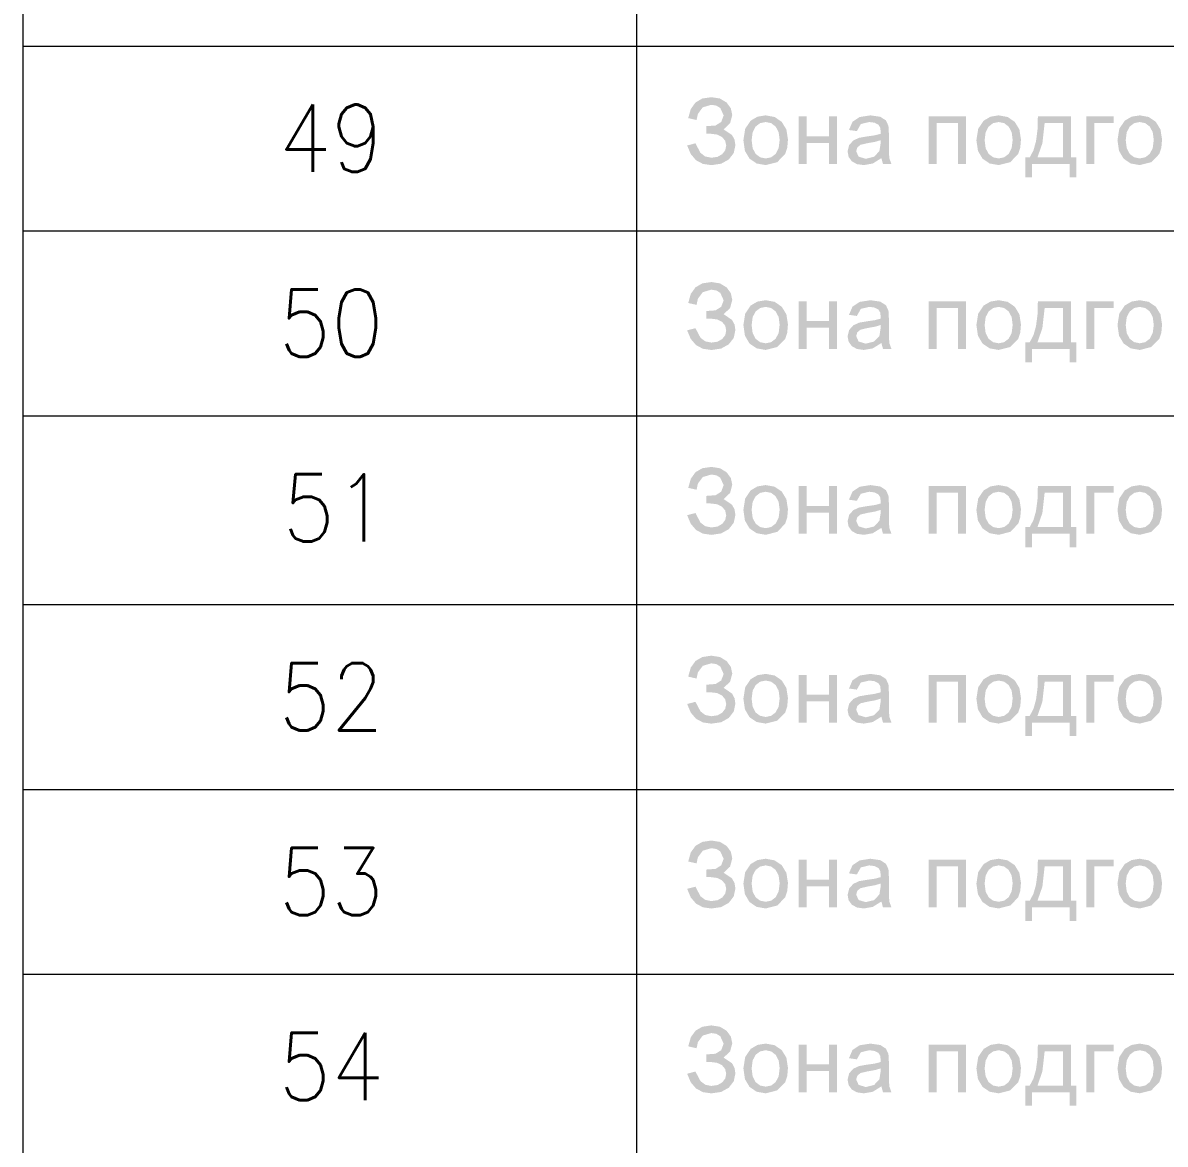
# Model space of a CAD drawing. Header units: millimetres. Extents: x 0 to 420, y 0 to 297.
# Drawn here: x 28.91 to 41.21, y 136.9 to 148.97 of the extents above; entities that cross this region are included whole.
import ezdxf

# ---------------------------------------------------------------- set-up
doc = ezdxf.new("R2010")
doc.units = ezdxf.units.MM
doc.styles.get("Standard").update_dxf_attribs({"font": 'STANDARD'})

msp = doc.modelspace()

# ---------------------------------------------------------------- hatches: boundary and pattern name
for points in [[(36.063151, 147.646539), (36.152448, 147.66969), (36.207018, 147.566613), (36.258212, 147.527684), (36.323876, 147.514799), (36.390159, 147.524307), (36.440733, 147.552833), (36.472979, 147.595001), (36.483728, 147.645437), (36.47229, 147.697527), (36.438528, 147.738041), (36.384854, 147.764086), (36.315056, 147.772768), (36.270408, 147.772768), (36.270408, 147.854348), (36.369075, 147.861513), (36.429709, 147.899547), (36.456167, 147.969551), (36.419787, 148.050029), (36.377481, 148.075592), (36.322773, 148.084204), (36.231272, 148.057195), (36.178906, 147.986639), (36.164574, 147.920493), (36.074726, 147.940888), (36.102726, 148.039366), (36.153619, 148.109836), (36.227353, 148.152193), (36.323876, 148.166335), (36.416549, 148.151866), (36.488138, 148.108458), (36.533544, 148.045964), (36.548772, 147.973961), (36.525345, 147.885905), (36.455616, 147.820172), (36.546015, 147.758987), (36.573301, 147.708482), (36.582396, 147.649295), (36.564619, 147.565028), (36.511289, 147.496058), (36.42902, 147.450169), (36.324427, 147.434873), (36.232753, 147.448102), (36.158649, 147.487789), (36.102115, 147.553935)], [(37.262359, 147.959078), (37.349451, 147.959078), (37.349451, 147.746309), (37.58978, 147.746309), (37.58978, 147.959078), (37.676872, 147.959078), (37.676872, 147.446999), (37.58978, 147.446999), (37.58978, 147.6741), (37.349451, 147.6741), (37.349451, 147.446999), (37.262359, 147.446999)], [(38.661616, 147.959078), (39.065657, 147.959078), (39.065657, 147.446999), (38.979116, 147.446999), (38.979116, 147.88742), (38.748708, 147.88742), (38.748708, 147.446999), (38.661616, 147.446999)], [(40.358695, 147.959078), (40.653596, 147.959078), (40.653596, 147.88742), (40.445787, 147.88742), (40.445787, 147.446999), (40.358695, 147.446999)], [(36.063151, 145.656873), (36.152448, 145.680024), (36.207018, 145.576946), (36.258212, 145.538017), (36.323876, 145.525132), (36.390159, 145.534641), (36.440733, 145.563166), (36.472979, 145.605334), (36.483728, 145.65577), (36.47229, 145.70786), (36.438528, 145.748374), (36.384854, 145.774419), (36.315056, 145.783101), (36.270408, 145.783101), (36.270408, 145.864681), (36.369075, 145.871847), (36.429709, 145.90988), (36.456167, 145.979885), (36.419787, 146.060362), (36.377481, 146.085925), (36.322773, 146.094538), (36.231272, 146.067528), (36.178906, 145.996973), (36.164574, 145.930827), (36.074726, 145.951222), (36.102726, 146.0497), (36.153619, 146.120169), (36.227353, 146.162527), (36.323876, 146.176669), (36.416549, 146.162199), (36.488138, 146.118791), (36.533544, 146.056297), (36.548772, 145.984295), (36.525345, 145.896238), (36.455616, 145.830505), (36.546015, 145.769321), (36.573301, 145.718815), (36.582396, 145.659629), (36.564619, 145.575362), (36.511289, 145.506391), (36.42902, 145.460502), (36.324427, 145.445206), (36.232753, 145.458435), (36.158649, 145.498123), (36.102115, 145.564269)], [(37.262359, 145.969412), (37.349451, 145.969412), (37.349451, 145.756643), (37.58978, 145.756643), (37.58978, 145.969412), (37.676872, 145.969412), (37.676872, 145.457333), (37.58978, 145.457333), (37.58978, 145.684433), (37.349451, 145.684433), (37.349451, 145.457333), (37.262359, 145.457333)], [(38.661616, 145.969412), (39.065657, 145.969412), (39.065657, 145.457333), (38.979116, 145.457333), (38.979116, 145.897754), (38.748708, 145.897754), (38.748708, 145.457333), (38.661616, 145.457333)], [(40.358695, 145.969412), (40.653596, 145.969412), (40.653596, 145.897754), (40.445787, 145.897754), (40.445787, 145.457333), (40.358695, 145.457333)], [(36.063151, 143.667206), (36.152448, 143.690357), (36.207018, 143.58728), (36.258212, 143.54835), (36.323876, 143.535466), (36.390159, 143.544974), (36.440733, 143.573499), (36.472979, 143.615667), (36.483728, 143.666104), (36.47229, 143.718193), (36.438528, 143.758708), (36.384854, 143.784753), (36.315056, 143.793434), (36.270408, 143.793434), (36.270408, 143.875014), (36.369075, 143.88218), (36.429709, 143.920214), (36.456167, 143.990218), (36.419787, 144.070696), (36.377481, 144.096258), (36.322773, 144.104871), (36.231272, 144.077861), (36.178906, 144.007306), (36.164574, 143.94116), (36.074726, 143.961555), (36.102726, 144.060033), (36.153619, 144.130502), (36.227353, 144.17286), (36.323876, 144.187002), (36.416549, 144.172533), (36.488138, 144.129124), (36.533544, 144.06663), (36.548772, 143.994628), (36.525345, 143.906571), (36.455616, 143.840839), (36.546015, 143.779654), (36.573301, 143.729149), (36.582396, 143.669962), (36.564619, 143.585695), (36.511289, 143.516724), (36.42902, 143.470836), (36.324427, 143.455539), (36.232753, 143.468769), (36.158649, 143.508456), (36.102115, 143.574602)], [(37.262359, 143.979745), (37.349451, 143.979745), (37.349451, 143.766976), (37.58978, 143.766976), (37.58978, 143.979745), (37.676872, 143.979745), (37.676872, 143.467666), (37.58978, 143.467666), (37.58978, 143.694767), (37.349451, 143.694767), (37.349451, 143.467666), (37.262359, 143.467666)], [(38.661616, 143.979745), (39.065657, 143.979745), (39.065657, 143.467666), (38.979116, 143.467666), (38.979116, 143.908087), (38.748708, 143.908087), (38.748708, 143.467666), (38.661616, 143.467666)], [(40.358695, 143.979745), (40.653596, 143.979745), (40.653596, 143.908087), (40.445787, 143.908087), (40.445787, 143.467666), (40.358695, 143.467666)], [(36.063151, 141.635206), (36.152448, 141.658357), (36.207018, 141.55528), (36.258212, 141.51635), (36.323876, 141.503466), (36.390159, 141.512974), (36.440733, 141.541499), (36.472979, 141.583667), (36.483728, 141.634104), (36.47229, 141.686193), (36.438528, 141.726708), (36.384854, 141.752753), (36.315056, 141.761434), (36.270408, 141.761434), (36.270408, 141.843014), (36.369075, 141.85018), (36.429709, 141.888214), (36.456167, 141.958218), (36.419787, 142.038696), (36.377481, 142.064258), (36.322773, 142.072871), (36.231272, 142.045861), (36.178906, 141.975306), (36.164574, 141.90916), (36.074726, 141.929555), (36.102726, 142.028033), (36.153619, 142.098502), (36.227353, 142.14086), (36.323876, 142.155002), (36.416549, 142.140533), (36.488138, 142.097124), (36.533544, 142.03463), (36.548772, 141.962628), (36.525345, 141.874571), (36.455616, 141.808839), (36.546015, 141.747654), (36.573301, 141.697149), (36.582396, 141.637962), (36.564619, 141.553695), (36.511289, 141.484724), (36.42902, 141.438836), (36.324427, 141.423539), (36.232753, 141.436769), (36.158649, 141.476456), (36.102115, 141.542602)], [(37.262359, 141.947745), (37.349451, 141.947745), (37.349451, 141.734976), (37.58978, 141.734976), (37.58978, 141.947745), (37.676872, 141.947745), (37.676872, 141.435666), (37.58978, 141.435666), (37.58978, 141.662767), (37.349451, 141.662767), (37.349451, 141.435666), (37.262359, 141.435666)], [(38.661616, 141.947745), (39.065657, 141.947745), (39.065657, 141.435666), (38.979116, 141.435666), (38.979116, 141.876087), (38.748708, 141.876087), (38.748708, 141.435666), (38.661616, 141.435666)], [(40.358695, 141.947745), (40.653596, 141.947745), (40.653596, 141.876087), (40.445787, 141.876087), (40.445787, 141.435666), (40.358695, 141.435666)], [(36.063151, 139.645539), (36.152448, 139.66869), (36.207018, 139.565613), (36.258212, 139.526684), (36.323876, 139.513799), (36.390159, 139.523307), (36.440733, 139.551833), (36.472979, 139.594001), (36.483728, 139.644437), (36.47229, 139.696527), (36.438528, 139.737041), (36.384854, 139.763086), (36.315056, 139.771768), (36.270408, 139.771768), (36.270408, 139.853348), (36.369075, 139.860513), (36.429709, 139.898547), (36.456167, 139.968552), (36.419787, 140.049029), (36.377481, 140.074592), (36.322773, 140.083204), (36.231272, 140.056195), (36.178906, 139.985639), (36.164574, 139.919493), (36.074726, 139.939888), (36.102726, 140.038366), (36.153619, 140.108836), (36.227353, 140.151193), (36.323876, 140.165335), (36.416549, 140.150866), (36.488138, 140.107458), (36.533544, 140.044964), (36.548772, 139.972961), (36.525345, 139.884905), (36.455616, 139.819172), (36.546015, 139.757987), (36.573301, 139.707482), (36.582396, 139.648295), (36.564619, 139.564028), (36.511289, 139.495058), (36.42902, 139.449169), (36.324427, 139.433873), (36.232753, 139.447102), (36.158649, 139.486789), (36.102115, 139.552935)], [(37.262359, 139.958078), (37.349451, 139.958078), (37.349451, 139.745309), (37.58978, 139.745309), (37.58978, 139.958078), (37.676872, 139.958078), (37.676872, 139.445999), (37.58978, 139.445999), (37.58978, 139.6731), (37.349451, 139.6731), (37.349451, 139.445999), (37.262359, 139.445999)], [(38.661616, 139.958078), (39.065657, 139.958078), (39.065657, 139.445999), (38.979116, 139.445999), (38.979116, 139.88642), (38.748708, 139.88642), (38.748708, 139.445999), (38.661616, 139.445999)], [(40.358695, 139.958078), (40.653596, 139.958078), (40.653596, 139.88642), (40.445787, 139.88642), (40.445787, 139.445999), (40.358695, 139.445999)], [(36.063151, 137.655873), (36.152448, 137.679024), (36.207018, 137.575946), (36.258212, 137.537017), (36.323876, 137.524132), (36.390159, 137.533641), (36.440733, 137.562166), (36.472979, 137.604334), (36.483728, 137.65477), (36.47229, 137.70686), (36.438528, 137.747374), (36.384854, 137.773419), (36.315056, 137.782101), (36.270408, 137.782101), (36.270408, 137.863681), (36.369075, 137.870847), (36.429709, 137.908881), (36.456167, 137.978885), (36.419787, 138.059362), (36.377481, 138.084925), (36.322773, 138.093538), (36.231272, 138.066528), (36.178906, 137.995973), (36.164574, 137.929827), (36.074726, 137.950222), (36.102726, 138.0487), (36.153619, 138.119169), (36.227353, 138.161527), (36.323876, 138.175669), (36.416549, 138.161199), (36.488138, 138.117791), (36.533544, 138.055297), (36.548772, 137.983295), (36.525345, 137.895238), (36.455616, 137.829506), (36.546015, 137.768321), (36.573301, 137.717816), (36.582396, 137.658629), (36.564619, 137.574362), (36.511289, 137.505391), (36.42902, 137.459502), (36.324427, 137.444206), (36.232753, 137.457435), (36.158649, 137.497123), (36.102115, 137.563269)], [(37.262359, 137.968412), (37.349451, 137.968412), (37.349451, 137.755643), (37.58978, 137.755643), (37.58978, 137.968412), (37.676872, 137.968412), (37.676872, 137.456333), (37.58978, 137.456333), (37.58978, 137.683433), (37.349451, 137.683433), (37.349451, 137.456333), (37.262359, 137.456333)], [(38.661616, 137.968412), (39.065657, 137.968412), (39.065657, 137.456333), (38.979116, 137.456333), (38.979116, 137.896754), (38.748708, 137.896754), (38.748708, 137.456333), (38.661616, 137.456333)], [(40.358695, 137.968412), (40.653596, 137.968412), (40.653596, 137.896754), (40.445787, 137.896754), (40.445787, 137.456333), (40.358695, 137.456333)]]:
    msp.add_hatch(color=251).paths.add_polyline_path(points, flags=0)
h = msp.add_hatch(color=251)
h.paths.add_polyline_path([(36.668519, 147.703315), (36.688087, 147.826993), (36.747342, 147.913879), (36.820585, 147.956322), (36.908297, 147.970654), (37.004278, 147.953291), (37.080828, 147.901201), (37.131195, 147.818863), (37.148076, 147.71048), (37.140634, 147.621735), (37.11831, 147.554486), (37.032321, 147.466843), (36.908297, 147.435424), (36.811146, 147.452512), (36.734664, 147.504326), (36.685055, 147.588317)], flags=0)
h.paths.add_polyline_path([(36.757264, 147.703315), (36.768013, 147.616843), (36.800259, 147.555589), (36.848697, 147.51914), (36.908297, 147.507082), (36.967415, 147.519209), (37.015784, 147.55614), (37.04803, 147.618083), (37.058779, 147.706071), (37.04803, 147.789166), (37.015784, 147.849938), (36.967415, 147.886662), (36.908297, 147.898996), (36.848697, 147.886662), (36.800259, 147.849938), (36.768013, 147.788822)], flags=0)
h = msp.add_hatch(color=251)
h.paths.add_polyline_path([(38.153675, 147.510389), (38.06052, 147.45196), (37.964608, 147.435424), (37.889919, 147.445759), (37.835073, 147.476765), (37.801104, 147.523618), (37.789873, 147.582047), (37.806961, 147.650398), (37.851609, 147.700558), (37.914448, 147.729222), (37.991618, 147.742451), (38.082431, 147.75568), (38.145958, 147.772216), (38.146509, 147.794816), (38.140377, 147.839947), (38.122256, 147.869782), (38.080501, 147.891623), (38.023037, 147.898996), (37.932638, 147.877499), (37.889643, 147.801431), (37.804756, 147.813006), (37.84279, 147.901201), (37.919409, 147.952464), (38.035715, 147.970654), (38.1421, 147.95522), (38.202733, 147.916084), (38.229743, 147.857655), (38.234153, 147.777177), (38.234153, 147.661422), (38.235462, 147.562686), (38.239665, 147.508184), (38.261713, 147.446999), (38.170763, 147.446999)], flags=0)
h.paths.add_polyline_path([(38.145958, 147.703866), (38.086909, 147.685951), (38.004296, 147.671344), (37.928779, 147.653705), (37.894604, 147.625593), (37.882477, 147.584252), (37.908384, 147.526374), (37.985554, 147.503223), (38.074851, 147.525272), (38.132178, 147.585354), (38.145958, 147.672446)], flags=0)
h = msp.add_hatch(color=251)
h.paths.add_polyline_path([(39.176279, 147.703315), (39.195847, 147.826993), (39.255103, 147.913879), (39.328345, 147.956322), (39.416058, 147.970654), (39.512038, 147.953291), (39.588588, 147.901201), (39.638955, 147.818863), (39.655836, 147.71048), (39.648395, 147.621735), (39.626071, 147.554486), (39.540081, 147.466843), (39.416058, 147.435424), (39.318906, 147.452512), (39.242425, 147.504326), (39.192815, 147.588317)], flags=0)
h.paths.add_polyline_path([(39.265025, 147.703315), (39.275773, 147.616843), (39.308019, 147.555589), (39.356457, 147.51914), (39.416058, 147.507082), (39.475175, 147.519209), (39.523544, 147.55614), (39.555791, 147.618083), (39.566539, 147.706071), (39.555791, 147.789166), (39.523544, 147.849938), (39.475175, 147.886662), (39.416058, 147.898996), (39.356457, 147.886662), (39.308019, 147.849938), (39.275773, 147.788822)], flags=0)
h = msp.add_hatch(color=251)
h.paths.add_polyline_path([(39.837918, 147.959078), (40.195106, 147.959078), (40.195106, 147.518657), (40.250779, 147.518657), (40.250779, 147.30203), (40.179121, 147.30203), (40.179121, 147.446999), (39.776182, 147.446999), (39.776182, 147.30203), (39.704524, 147.30203), (39.704524, 147.518657), (39.750275, 147.518657), (39.789859, 147.592667), (39.817661, 147.690705), (39.833681, 147.812825)], flags=0)
h.paths.add_polyline_path([(39.910679, 147.88742), (39.886356, 147.670379), (39.833509, 147.518657), (40.108565, 147.518657), (40.108565, 147.88742)], flags=0)
h = msp.add_hatch(color=251)
h.paths.add_polyline_path([(40.694665, 147.703315), (40.714233, 147.826993), (40.773489, 147.913879), (40.846732, 147.956322), (40.934444, 147.970654), (41.030424, 147.953291), (41.106974, 147.901201), (41.157341, 147.818863), (41.174222, 147.71048), (41.166781, 147.621735), (41.144457, 147.554486), (41.058467, 147.466843), (40.934444, 147.435424), (40.837292, 147.452512), (40.760811, 147.504326), (40.711202, 147.588317)], flags=0)
h.paths.add_polyline_path([(40.783411, 147.703315), (40.794159, 147.616843), (40.826406, 147.555589), (40.874844, 147.51914), (40.934444, 147.507082), (40.993562, 147.519209), (41.041931, 147.55614), (41.074177, 147.618083), (41.084926, 147.706071), (41.074177, 147.789166), (41.041931, 147.849938), (40.993562, 147.886662), (40.934444, 147.898996), (40.874844, 147.886662), (40.826406, 147.849938), (40.794159, 147.788822)], flags=0)
h = msp.add_hatch(color=251)
h.paths.add_polyline_path([(36.668519, 145.713648), (36.688087, 145.837327), (36.747342, 145.924212), (36.820585, 145.966656), (36.908297, 145.980987), (37.004278, 145.963624), (37.080828, 145.911534), (37.131195, 145.829196), (37.148076, 145.720814), (37.140634, 145.632068), (37.11831, 145.56482), (37.032321, 145.477177), (36.908297, 145.445757), (36.811146, 145.462845), (36.734664, 145.514659), (36.685055, 145.598651)], flags=0)
h.paths.add_polyline_path([(36.757264, 145.713648), (36.768013, 145.627176), (36.800259, 145.565922), (36.848697, 145.529473), (36.908297, 145.517415), (36.967415, 145.529542), (37.015784, 145.566473), (37.04803, 145.628416), (37.058779, 145.716404), (37.04803, 145.7995), (37.015784, 145.860271), (36.967415, 145.896996), (36.908297, 145.909329), (36.848697, 145.896996), (36.800259, 145.860271), (36.768013, 145.799155)], flags=0)
h = msp.add_hatch(color=251)
h.paths.add_polyline_path([(38.153675, 145.520723), (38.06052, 145.462294), (37.964608, 145.445757), (37.889919, 145.456093), (37.835073, 145.487098), (37.801104, 145.533952), (37.789873, 145.59238), (37.806961, 145.660731), (37.851609, 145.710892), (37.914448, 145.739555), (37.991618, 145.752784), (38.082431, 145.766013), (38.145958, 145.78255), (38.146509, 145.80515), (38.140377, 145.85028), (38.122256, 145.880115), (38.080501, 145.901957), (38.023037, 145.909329), (37.932638, 145.887832), (37.889643, 145.811764), (37.804756, 145.82334), (37.84279, 145.911534), (37.919409, 145.962797), (38.035715, 145.980987), (38.1421, 145.965553), (38.202733, 145.926417), (38.229743, 145.867988), (38.234153, 145.787511), (38.234153, 145.671755), (38.235462, 145.573019), (38.239665, 145.518518), (38.261713, 145.457333), (38.170763, 145.457333)], flags=0)
h.paths.add_polyline_path([(38.145958, 145.714199), (38.086909, 145.696285), (38.004296, 145.681677), (37.928779, 145.664038), (37.894604, 145.635927), (37.882477, 145.594585), (37.908384, 145.536708), (37.985554, 145.513557), (38.074851, 145.535605), (38.132178, 145.595688), (38.145958, 145.68278)], flags=0)
h = msp.add_hatch(color=251)
h.paths.add_polyline_path([(39.176279, 145.713648), (39.195847, 145.837327), (39.255103, 145.924212), (39.328345, 145.966656), (39.416058, 145.980987), (39.512038, 145.963624), (39.588588, 145.911534), (39.638955, 145.829196), (39.655836, 145.720814), (39.648395, 145.632068), (39.626071, 145.56482), (39.540081, 145.477177), (39.416058, 145.445757), (39.318906, 145.462845), (39.242425, 145.514659), (39.192815, 145.598651)], flags=0)
h.paths.add_polyline_path([(39.265025, 145.713648), (39.275773, 145.627176), (39.308019, 145.565922), (39.356457, 145.529473), (39.416058, 145.517415), (39.475175, 145.529542), (39.523544, 145.566473), (39.555791, 145.628416), (39.566539, 145.716404), (39.555791, 145.7995), (39.523544, 145.860271), (39.475175, 145.896996), (39.416058, 145.909329), (39.356457, 145.896996), (39.308019, 145.860271), (39.275773, 145.799155)], flags=0)
h = msp.add_hatch(color=251)
h.paths.add_polyline_path([(39.837918, 145.969412), (40.195106, 145.969412), (40.195106, 145.528991), (40.250779, 145.528991), (40.250779, 145.312363), (40.179121, 145.312363), (40.179121, 145.457333), (39.776182, 145.457333), (39.776182, 145.312363), (39.704524, 145.312363), (39.704524, 145.528991), (39.750275, 145.528991), (39.789859, 145.603), (39.817661, 145.701039), (39.833681, 145.823159)], flags=0)
h.paths.add_polyline_path([(39.910679, 145.897754), (39.886356, 145.680713), (39.833509, 145.528991), (40.108565, 145.528991), (40.108565, 145.897754)], flags=0)
h = msp.add_hatch(color=251)
h.paths.add_polyline_path([(40.694665, 145.713648), (40.714233, 145.837327), (40.773489, 145.924212), (40.846732, 145.966656), (40.934444, 145.980987), (41.030424, 145.963624), (41.106974, 145.911534), (41.157341, 145.829196), (41.174222, 145.720814), (41.166781, 145.632068), (41.144457, 145.56482), (41.058467, 145.477177), (40.934444, 145.445757), (40.837292, 145.462845), (40.760811, 145.514659), (40.711202, 145.598651)], flags=0)
h.paths.add_polyline_path([(40.783411, 145.713648), (40.794159, 145.627176), (40.826406, 145.565922), (40.874844, 145.529473), (40.934444, 145.517415), (40.993562, 145.529542), (41.041931, 145.566473), (41.074177, 145.628416), (41.084926, 145.716404), (41.074177, 145.7995), (41.041931, 145.860271), (40.993562, 145.896996), (40.934444, 145.909329), (40.874844, 145.896996), (40.826406, 145.860271), (40.794159, 145.799155)], flags=0)
h = msp.add_hatch(color=251)
h.paths.add_polyline_path([(36.668519, 143.723981), (36.688087, 143.84766), (36.747342, 143.934545), (36.820585, 143.976989), (36.908297, 143.991321), (37.004278, 143.973957), (37.080828, 143.921867), (37.131195, 143.83953), (37.148076, 143.731147), (37.140634, 143.642401), (37.11831, 143.575153), (37.032321, 143.48751), (36.908297, 143.456091), (36.811146, 143.473178), (36.734664, 143.524992), (36.685055, 143.608984)], flags=0)
h.paths.add_polyline_path([(36.757264, 143.723981), (36.768013, 143.637509), (36.800259, 143.576256), (36.848697, 143.539806), (36.908297, 143.527749), (36.967415, 143.539875), (37.015784, 143.576807), (37.04803, 143.63875), (37.058779, 143.726737), (37.04803, 143.809833), (37.015784, 143.870604), (36.967415, 143.907329), (36.908297, 143.919663), (36.848697, 143.907329), (36.800259, 143.870604), (36.768013, 143.809488)], flags=0)
h = msp.add_hatch(color=251)
h.paths.add_polyline_path([(38.153675, 143.531056), (38.06052, 143.472627), (37.964608, 143.456091), (37.889919, 143.466426), (37.835073, 143.497432), (37.801104, 143.544285), (37.789873, 143.602714), (37.806961, 143.671065), (37.851609, 143.721225), (37.914448, 143.749888), (37.991618, 143.763117), (38.082431, 143.776347), (38.145958, 143.792883), (38.146509, 143.815483), (38.140377, 143.860614), (38.122256, 143.890448), (38.080501, 143.91229), (38.023037, 143.919663), (37.932638, 143.898165), (37.889643, 143.822098), (37.804756, 143.833673), (37.84279, 143.921867), (37.919409, 143.973131), (38.035715, 143.991321), (38.1421, 143.975887), (38.202733, 143.93675), (38.229743, 143.878321), (38.234153, 143.797844), (38.234153, 143.682089), (38.235462, 143.583352), (38.239665, 143.528851), (38.261713, 143.467666), (38.170763, 143.467666)], flags=0)
h.paths.add_polyline_path([(38.145958, 143.724532), (38.086909, 143.706618), (38.004296, 143.692011), (37.928779, 143.674372), (37.894604, 143.64626), (37.882477, 143.604919), (37.908384, 143.547041), (37.985554, 143.52389), (38.074851, 143.545939), (38.132178, 143.606021), (38.145958, 143.693113)], flags=0)
h = msp.add_hatch(color=251)
h.paths.add_polyline_path([(39.176279, 143.723981), (39.195847, 143.84766), (39.255103, 143.934545), (39.328345, 143.976989), (39.416058, 143.991321), (39.512038, 143.973957), (39.588588, 143.921867), (39.638955, 143.83953), (39.655836, 143.731147), (39.648395, 143.642401), (39.626071, 143.575153), (39.540081, 143.48751), (39.416058, 143.456091), (39.318906, 143.473178), (39.242425, 143.524992), (39.192815, 143.608984)], flags=0)
h.paths.add_polyline_path([(39.265025, 143.723981), (39.275773, 143.637509), (39.308019, 143.576256), (39.356457, 143.539806), (39.416058, 143.527749), (39.475175, 143.539875), (39.523544, 143.576807), (39.555791, 143.63875), (39.566539, 143.726737), (39.555791, 143.809833), (39.523544, 143.870604), (39.475175, 143.907329), (39.416058, 143.919663), (39.356457, 143.907329), (39.308019, 143.870604), (39.275773, 143.809488)], flags=0)
h = msp.add_hatch(color=251)
h.paths.add_polyline_path([(39.837918, 143.979745), (40.195106, 143.979745), (40.195106, 143.539324), (40.250779, 143.539324), (40.250779, 143.322696), (40.179121, 143.322696), (40.179121, 143.467666), (39.776182, 143.467666), (39.776182, 143.322696), (39.704524, 143.322696), (39.704524, 143.539324), (39.750275, 143.539324), (39.789859, 143.613333), (39.817661, 143.711372), (39.833681, 143.833492)], flags=0)
h.paths.add_polyline_path([(39.910679, 143.908087), (39.886356, 143.691046), (39.833509, 143.539324), (40.108565, 143.539324), (40.108565, 143.908087)], flags=0)
h = msp.add_hatch(color=251)
h.paths.add_polyline_path([(40.694665, 143.723981), (40.714233, 143.84766), (40.773489, 143.934545), (40.846732, 143.976989), (40.934444, 143.991321), (41.030424, 143.973957), (41.106974, 143.921867), (41.157341, 143.83953), (41.174222, 143.731147), (41.166781, 143.642401), (41.144457, 143.575153), (41.058467, 143.48751), (40.934444, 143.456091), (40.837292, 143.473178), (40.760811, 143.524992), (40.711202, 143.608984)], flags=0)
h.paths.add_polyline_path([(40.783411, 143.723981), (40.794159, 143.637509), (40.826406, 143.576256), (40.874844, 143.539806), (40.934444, 143.527749), (40.993562, 143.539875), (41.041931, 143.576807), (41.074177, 143.63875), (41.084926, 143.726737), (41.074177, 143.809833), (41.041931, 143.870604), (40.993562, 143.907329), (40.934444, 143.919663), (40.874844, 143.907329), (40.826406, 143.870604), (40.794159, 143.809488)], flags=0)
h = msp.add_hatch(color=251)
h.paths.add_polyline_path([(36.668519, 141.691981), (36.688087, 141.81566), (36.747342, 141.902545), (36.820585, 141.944989), (36.908297, 141.959321), (37.004278, 141.941957), (37.080828, 141.889867), (37.131195, 141.80753), (37.148076, 141.699147), (37.140634, 141.610401), (37.11831, 141.543153), (37.032321, 141.45551), (36.908297, 141.424091), (36.811146, 141.441178), (36.734664, 141.492992), (36.685055, 141.576984)], flags=0)
h.paths.add_polyline_path([(36.757264, 141.691981), (36.768013, 141.605509), (36.800259, 141.544256), (36.848697, 141.507806), (36.908297, 141.495749), (36.967415, 141.507875), (37.015784, 141.544807), (37.04803, 141.60675), (37.058779, 141.694737), (37.04803, 141.777833), (37.015784, 141.838604), (36.967415, 141.875329), (36.908297, 141.887663), (36.848697, 141.875329), (36.800259, 141.838604), (36.768013, 141.777488)], flags=0)
h = msp.add_hatch(color=251)
h.paths.add_polyline_path([(38.153675, 141.499056), (38.06052, 141.440627), (37.964608, 141.424091), (37.889919, 141.434426), (37.835073, 141.465432), (37.801104, 141.512285), (37.789873, 141.570714), (37.806961, 141.639065), (37.851609, 141.689225), (37.914448, 141.717888), (37.991618, 141.731117), (38.082431, 141.744347), (38.145958, 141.760883), (38.146509, 141.783483), (38.140377, 141.828614), (38.122256, 141.858448), (38.080501, 141.88029), (38.023037, 141.887663), (37.932638, 141.866165), (37.889643, 141.790098), (37.804756, 141.801673), (37.84279, 141.889867), (37.919409, 141.941131), (38.035715, 141.959321), (38.1421, 141.943887), (38.202733, 141.90475), (38.229743, 141.846321), (38.234153, 141.765844), (38.234153, 141.650089), (38.235462, 141.551352), (38.239665, 141.496851), (38.261713, 141.435666), (38.170763, 141.435666)], flags=0)
h.paths.add_polyline_path([(38.145958, 141.692532), (38.086909, 141.674618), (38.004296, 141.660011), (37.928779, 141.642372), (37.894604, 141.61426), (37.882477, 141.572919), (37.908384, 141.515041), (37.985554, 141.49189), (38.074851, 141.513939), (38.132178, 141.574021), (38.145958, 141.661113)], flags=0)
h = msp.add_hatch(color=251)
h.paths.add_polyline_path([(39.176279, 141.691981), (39.195847, 141.81566), (39.255103, 141.902545), (39.328345, 141.944989), (39.416058, 141.959321), (39.512038, 141.941957), (39.588588, 141.889867), (39.638955, 141.80753), (39.655836, 141.699147), (39.648395, 141.610401), (39.626071, 141.543153), (39.540081, 141.45551), (39.416058, 141.424091), (39.318906, 141.441178), (39.242425, 141.492992), (39.192815, 141.576984)], flags=0)
h.paths.add_polyline_path([(39.265025, 141.691981), (39.275773, 141.605509), (39.308019, 141.544256), (39.356457, 141.507806), (39.416058, 141.495749), (39.475175, 141.507875), (39.523544, 141.544807), (39.555791, 141.60675), (39.566539, 141.694737), (39.555791, 141.777833), (39.523544, 141.838604), (39.475175, 141.875329), (39.416058, 141.887663), (39.356457, 141.875329), (39.308019, 141.838604), (39.275773, 141.777488)], flags=0)
h = msp.add_hatch(color=251)
h.paths.add_polyline_path([(39.837918, 141.947745), (40.195106, 141.947745), (40.195106, 141.507324), (40.250779, 141.507324), (40.250779, 141.290696), (40.179121, 141.290696), (40.179121, 141.435666), (39.776182, 141.435666), (39.776182, 141.290696), (39.704524, 141.290696), (39.704524, 141.507324), (39.750275, 141.507324), (39.789859, 141.581333), (39.817661, 141.679372), (39.833681, 141.801492)], flags=0)
h.paths.add_polyline_path([(39.910679, 141.876087), (39.886356, 141.659046), (39.833509, 141.507324), (40.108565, 141.507324), (40.108565, 141.876087)], flags=0)
h = msp.add_hatch(color=251)
h.paths.add_polyline_path([(40.694665, 141.691981), (40.714233, 141.81566), (40.773489, 141.902545), (40.846732, 141.944989), (40.934444, 141.959321), (41.030424, 141.941957), (41.106974, 141.889867), (41.157341, 141.80753), (41.174222, 141.699147), (41.166781, 141.610401), (41.144457, 141.543153), (41.058467, 141.45551), (40.934444, 141.424091), (40.837292, 141.441178), (40.760811, 141.492992), (40.711202, 141.576984)], flags=0)
h.paths.add_polyline_path([(40.783411, 141.691981), (40.794159, 141.605509), (40.826406, 141.544256), (40.874844, 141.507806), (40.934444, 141.495749), (40.993562, 141.507875), (41.041931, 141.544807), (41.074177, 141.60675), (41.084926, 141.694737), (41.074177, 141.777833), (41.041931, 141.838604), (40.993562, 141.875329), (40.934444, 141.887663), (40.874844, 141.875329), (40.826406, 141.838604), (40.794159, 141.777488)], flags=0)
h = msp.add_hatch(color=251)
h.paths.add_polyline_path([(36.668519, 139.702315), (36.688087, 139.825993), (36.747342, 139.912879), (36.820585, 139.955322), (36.908297, 139.969654), (37.004278, 139.952291), (37.080828, 139.900201), (37.131195, 139.817863), (37.148076, 139.70948), (37.140634, 139.620735), (37.11831, 139.553486), (37.032321, 139.465843), (36.908297, 139.434424), (36.811146, 139.451512), (36.734664, 139.503326), (36.685055, 139.587317)], flags=0)
h.paths.add_polyline_path([(36.757264, 139.702315), (36.768013, 139.615843), (36.800259, 139.554589), (36.848697, 139.51814), (36.908297, 139.506082), (36.967415, 139.518209), (37.015784, 139.55514), (37.04803, 139.617083), (37.058779, 139.705071), (37.04803, 139.788166), (37.015784, 139.848938), (36.967415, 139.885663), (36.908297, 139.897996), (36.848697, 139.885663), (36.800259, 139.848938), (36.768013, 139.787822)], flags=0)
h = msp.add_hatch(color=251)
h.paths.add_polyline_path([(38.153675, 139.509389), (38.06052, 139.45096), (37.964608, 139.434424), (37.889919, 139.444759), (37.835073, 139.475765), (37.801104, 139.522618), (37.789873, 139.581047), (37.806961, 139.649398), (37.851609, 139.699558), (37.914448, 139.728222), (37.991618, 139.741451), (38.082431, 139.75468), (38.145958, 139.771216), (38.146509, 139.793816), (38.140377, 139.838947), (38.122256, 139.868782), (38.080501, 139.890623), (38.023037, 139.897996), (37.932638, 139.876499), (37.889643, 139.800431), (37.804756, 139.812006), (37.84279, 139.900201), (37.919409, 139.951464), (38.035715, 139.969654), (38.1421, 139.95422), (38.202733, 139.915084), (38.229743, 139.856655), (38.234153, 139.776177), (38.234153, 139.660422), (38.235462, 139.561686), (38.239665, 139.507184), (38.261713, 139.445999), (38.170763, 139.445999)], flags=0)
h.paths.add_polyline_path([(38.145958, 139.702866), (38.086909, 139.684951), (38.004296, 139.670344), (37.928779, 139.652705), (37.894604, 139.624593), (37.882477, 139.583252), (37.908384, 139.525374), (37.985554, 139.502223), (38.074851, 139.524272), (38.132178, 139.584354), (38.145958, 139.671446)], flags=0)
h = msp.add_hatch(color=251)
h.paths.add_polyline_path([(39.176279, 139.702315), (39.195847, 139.825993), (39.255103, 139.912879), (39.328345, 139.955322), (39.416058, 139.969654), (39.512038, 139.952291), (39.588588, 139.900201), (39.638955, 139.817863), (39.655836, 139.70948), (39.648395, 139.620735), (39.626071, 139.553486), (39.540081, 139.465843), (39.416058, 139.434424), (39.318906, 139.451512), (39.242425, 139.503326), (39.192815, 139.587317)], flags=0)
h.paths.add_polyline_path([(39.265025, 139.702315), (39.275773, 139.615843), (39.308019, 139.554589), (39.356457, 139.51814), (39.416058, 139.506082), (39.475175, 139.518209), (39.523544, 139.55514), (39.555791, 139.617083), (39.566539, 139.705071), (39.555791, 139.788166), (39.523544, 139.848938), (39.475175, 139.885663), (39.416058, 139.897996), (39.356457, 139.885663), (39.308019, 139.848938), (39.275773, 139.787822)], flags=0)
h = msp.add_hatch(color=251)
h.paths.add_polyline_path([(39.837918, 139.958078), (40.195106, 139.958078), (40.195106, 139.517657), (40.250779, 139.517657), (40.250779, 139.30103), (40.179121, 139.30103), (40.179121, 139.445999), (39.776182, 139.445999), (39.776182, 139.30103), (39.704524, 139.30103), (39.704524, 139.517657), (39.750275, 139.517657), (39.789859, 139.591667), (39.817661, 139.689705), (39.833681, 139.811826)], flags=0)
h.paths.add_polyline_path([(39.910679, 139.88642), (39.886356, 139.669379), (39.833509, 139.517657), (40.108565, 139.517657), (40.108565, 139.88642)], flags=0)
h = msp.add_hatch(color=251)
h.paths.add_polyline_path([(40.694665, 139.702315), (40.714233, 139.825993), (40.773489, 139.912879), (40.846732, 139.955322), (40.934444, 139.969654), (41.030424, 139.952291), (41.106974, 139.900201), (41.157341, 139.817863), (41.174222, 139.70948), (41.166781, 139.620735), (41.144457, 139.553486), (41.058467, 139.465843), (40.934444, 139.434424), (40.837292, 139.451512), (40.760811, 139.503326), (40.711202, 139.587317)], flags=0)
h.paths.add_polyline_path([(40.783411, 139.702315), (40.794159, 139.615843), (40.826406, 139.554589), (40.874844, 139.51814), (40.934444, 139.506082), (40.993562, 139.518209), (41.041931, 139.55514), (41.074177, 139.617083), (41.084926, 139.705071), (41.074177, 139.788166), (41.041931, 139.848938), (40.993562, 139.885663), (40.934444, 139.897996), (40.874844, 139.885663), (40.826406, 139.848938), (40.794159, 139.787822)], flags=0)
h = msp.add_hatch(color=251)
h.paths.add_polyline_path([(36.668519, 137.712648), (36.688087, 137.836327), (36.747342, 137.923212), (36.820585, 137.965656), (36.908297, 137.979987), (37.004278, 137.962624), (37.080828, 137.910534), (37.131195, 137.828196), (37.148076, 137.719814), (37.140634, 137.631068), (37.11831, 137.56382), (37.032321, 137.476177), (36.908297, 137.444757), (36.811146, 137.461845), (36.734664, 137.513659), (36.685055, 137.597651)], flags=0)
h.paths.add_polyline_path([(36.757264, 137.712648), (36.768013, 137.626176), (36.800259, 137.564922), (36.848697, 137.528473), (36.908297, 137.516415), (36.967415, 137.528542), (37.015784, 137.565473), (37.04803, 137.627416), (37.058779, 137.715404), (37.04803, 137.7985), (37.015784, 137.859271), (36.967415, 137.895996), (36.908297, 137.908329), (36.848697, 137.895996), (36.800259, 137.859271), (36.768013, 137.798155)], flags=0)
h = msp.add_hatch(color=251)
h.paths.add_polyline_path([(38.153675, 137.519723), (38.06052, 137.461294), (37.964608, 137.444757), (37.889919, 137.455093), (37.835073, 137.486098), (37.801104, 137.532952), (37.789873, 137.591381), (37.806961, 137.659731), (37.851609, 137.709892), (37.914448, 137.738555), (37.991618, 137.751784), (38.082431, 137.765013), (38.145958, 137.78155), (38.146509, 137.80415), (38.140377, 137.84928), (38.122256, 137.879115), (38.080501, 137.900957), (38.023037, 137.908329), (37.932638, 137.886832), (37.889643, 137.810764), (37.804756, 137.82234), (37.84279, 137.910534), (37.919409, 137.961797), (38.035715, 137.979987), (38.1421, 137.964553), (38.202733, 137.925417), (38.229743, 137.866988), (38.234153, 137.786511), (38.234153, 137.670756), (38.235462, 137.572019), (38.239665, 137.517518), (38.261713, 137.456333), (38.170763, 137.456333)], flags=0)
h.paths.add_polyline_path([(38.145958, 137.713199), (38.086909, 137.695285), (38.004296, 137.680677), (37.928779, 137.663039), (37.894604, 137.634927), (37.882477, 137.593585), (37.908384, 137.535708), (37.985554, 137.512557), (38.074851, 137.534605), (38.132178, 137.594688), (38.145958, 137.68178)], flags=0)
h = msp.add_hatch(color=251)
h.paths.add_polyline_path([(39.176279, 137.712648), (39.195847, 137.836327), (39.255103, 137.923212), (39.328345, 137.965656), (39.416058, 137.979987), (39.512038, 137.962624), (39.588588, 137.910534), (39.638955, 137.828196), (39.655836, 137.719814), (39.648395, 137.631068), (39.626071, 137.56382), (39.540081, 137.476177), (39.416058, 137.444757), (39.318906, 137.461845), (39.242425, 137.513659), (39.192815, 137.597651)], flags=0)
h.paths.add_polyline_path([(39.265025, 137.712648), (39.275773, 137.626176), (39.308019, 137.564922), (39.356457, 137.528473), (39.416058, 137.516415), (39.475175, 137.528542), (39.523544, 137.565473), (39.555791, 137.627416), (39.566539, 137.715404), (39.555791, 137.7985), (39.523544, 137.859271), (39.475175, 137.895996), (39.416058, 137.908329), (39.356457, 137.895996), (39.308019, 137.859271), (39.275773, 137.798155)], flags=0)
h = msp.add_hatch(color=251)
h.paths.add_polyline_path([(39.837918, 137.968412), (40.195106, 137.968412), (40.195106, 137.527991), (40.250779, 137.527991), (40.250779, 137.311363), (40.179121, 137.311363), (40.179121, 137.456333), (39.776182, 137.456333), (39.776182, 137.311363), (39.704524, 137.311363), (39.704524, 137.527991), (39.750275, 137.527991), (39.789859, 137.602), (39.817661, 137.700039), (39.833681, 137.822159)], flags=0)
h.paths.add_polyline_path([(39.910679, 137.896754), (39.886356, 137.679713), (39.833509, 137.527991), (40.108565, 137.527991), (40.108565, 137.896754)], flags=0)
h = msp.add_hatch(color=251)
h.paths.add_polyline_path([(40.694665, 137.712648), (40.714233, 137.836327), (40.773489, 137.923212), (40.846732, 137.965656), (40.934444, 137.979987), (41.030424, 137.962624), (41.106974, 137.910534), (41.157341, 137.828196), (41.174222, 137.719814), (41.166781, 137.631068), (41.144457, 137.56382), (41.058467, 137.476177), (40.934444, 137.444757), (40.837292, 137.461845), (40.760811, 137.513659), (40.711202, 137.597651)], flags=0)
h.paths.add_polyline_path([(40.783411, 137.712648), (40.794159, 137.626176), (40.826406, 137.564922), (40.874844, 137.528473), (40.934444, 137.516415), (40.993562, 137.528542), (41.041931, 137.565473), (41.074177, 137.627416), (41.084926, 137.715404), (41.074177, 137.7985), (41.041931, 137.859271), (40.993562, 137.895996), (40.934444, 137.908329), (40.874844, 137.895996), (40.826406, 137.859271), (40.794159, 137.798155)], flags=0)

# ---------------------------------------------------------------- linework, layer by layer
at = {"color": 7, "lineweight": 0}
for points in [[(28.913668, 249.258666), (28.913668, 42.502666)], [(35.517668, 249.258666), (35.517668, 42.502666)], [(28.913668, 148.716999), (77.681668, 148.716999)], [(28.913668, 146.727333), (77.681668, 146.727333)], [(28.913668, 144.737666), (77.681668, 144.737666)], [(28.913668, 142.705666), (77.681668, 142.705666)], [(28.913668, 140.715999), (77.681668, 140.715999)], [(28.913668, 138.726333), (77.681668, 138.726333)]]:
    msp.add_lwpolyline(points, dxfattribs=at)

# ---------------------------------------------------------------- texts
at = {"color": 251, "char_height": 0.724708, "attachment_point": 1}
for s, insert, width in [('49', (31.665335, 148.08704), 0.96627733), ('50', (31.665335, 146.097377), 0.88575422), ('51', (31.707668, 144.107705), 0.724708), ('52', (31.665335, 142.07571), 0.88575422), ('53', (31.665335, 140.086038), 0.88575422), ('54', (31.665335, 138.096375), 0.96627733)]:
    msp.add_mtext(s, dxfattribs=dict(at, insert=insert, width=width))

doc.saveas('drawing.dxf')
